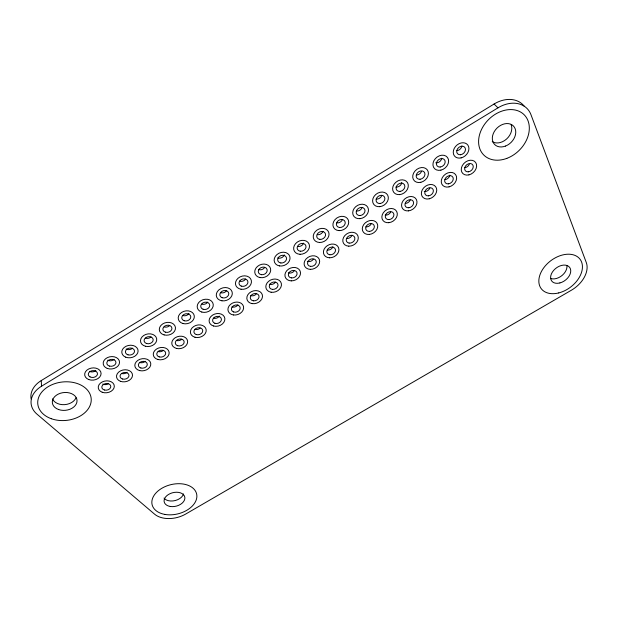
<?xml version="1.0" encoding="UTF-8"?>
<svg xmlns="http://www.w3.org/2000/svg" width="618" height="618" viewBox="0 0 618 618"><rect width="100%" height="100%" fill="white"/><g stroke="black" fill="none" stroke-linecap="round" stroke-linejoin="round"><path stroke-width="0.93" d="M31.101 398.896A26.976 19.49 -5.5 0 1 41.275 380.549L494.068 104.025A28.698 21.954 -45.5 0 1 524.296 106.257M41.506 386.235L497.977 107.841A28.93 22.024 -45.3 0 1 530.962 114.678L586.297 262.557A24.527 16.531 -37.4 0 1 571.434 290.197L185.701 514.045A23.028 15.048 -13.8 0 1 154.577 514.161L37.018 414.184A27.184 19.537 -5.7 0 1 41.506 386.235L41.275 380.549M494.068 104.025L497.977 107.841M52.545 398.865L52.739 399.367A12.306 8.899 -5.9 0 0 64.612 404.651A12.306 8.899 -5.9 0 0 76.022 397.76M511.171 124.759A13.078 10.004 -45 0 1 506.528 139.065A13.078 10.004 -45 0 1 492.245 141.622M566.86 265.501A11.186 7.609 -37.4 0 1 566.945 266.806L566.791 268.181A11.186 7.609 -37.4 0 1 550.97 278.587M183.546 493.936A10.514 6.937 -13.7 0 1 168.366 500.673L167.022 500.24A10.514 6.937 -13.7 0 1 164.033 498.062M169.602 325.64A4.542 3.553 -11.7 0 1 164.233 326.907M181.762 339.212A4.465 3.445 -12.8 0 1 176.493 340.472M151.024 336.926A4.55 3.523 -10.3 0 1 145.655 338.2M163.453 350.282A4.465 3.414 -11.5 0 1 158.177 351.549M132.538 348.158A4.558 3.484 -9 0 1 126.165 349.015M145.23 361.298A4.473 3.384 -10.2 0 1 139.954 362.573M207.725 302.055A4.535 3.615 -14.9 0 1 201.684 304.141M332.855 246.767A4.504 3.631 -28 0 1 327.424 250.058M303.562 243.137A4.558 3.739 -25.6 0 1 298.077 246.466M313.287 259.274A4.488 3.615 -25.8 0 1 307.331 261.337M114.152 359.328A4.573 3.453 -7.9 0 1 107.764 360.201M127.099 372.26A4.488 3.353 -9.1 0 1 121.823 373.542M284.28 254.855A4.55 3.716 -23.3 0 1 277.76 257.915M294.307 270.754A4.473 3.6 -23.7 0 1 288.351 272.816M95.852 370.445A4.581 3.414 -6.9 0 1 89.448 371.333M200.162 328.088A4.457 3.476 -14.3 0 1 194.902 329.34M401.785 182.534A4.681 3.785 -37.3 0 1 395.891 187.03M421.422 171.518A4.72 3.785 -39.3 0 1 416.864 174.994M429.819 188.135A4.635 3.662 -38.3 0 1 424.242 191.503M381.723 195.643A4.65 3.785 -35.1 0 1 376.123 199.042M371.341 223.5A4.55 3.654 -32.4 0 1 365.848 226.814M108.22 383.817A4.496 3.322 -8.1 0 1 102.781 384.064M461.862 146.018A4.805 3.778 -42.8 0 1 456.918 150.661M469.317 164.249A4.72 3.662 -41.7 0 1 464.751 167.687M441.731 158.254A4.759 3.785 -41.1 0 1 435.744 162.82M449.819 175.149A4.674 3.662 -40.1 0 1 444.991 179.637M410.221 199.985A4.604 3.662 -36.4 0 1 405.763 203.353M245.578 279.058A4.535 3.669 -18.8 0 1 239.529 281.144M256.624 293.535A4.457 3.553 -19.6 0 1 250.684 295.597M226.597 290.584A4.535 3.646 -16.8 0 1 220.556 292.677M237.93 304.836A4.457 3.53 -17.7 0 1 231.997 306.899M390.731 211.773A4.573 3.662 -34.4 0 1 385.215 215.103M264.651 267.47A4.542 3.7 -21 0 1 258.594 269.556M275.419 282.171A4.465 3.577 -21.6 0 1 269.471 284.234M342.442 219.514A4.596 3.762 -30.5 0 1 336.895 222.882M352.044 235.164A4.519 3.638 -30.2 0 1 346.59 238.463M322.951 231.356A4.581 3.754 -28.1 0 1 317.436 234.701M188.946 313.465A4.535 3.584 -13.2 0 1 182.913 315.551M219.328 316.084A4.457 3.507 -15.9 0 1 213.403 318.146M362.032 207.609A4.62 3.778 -32.8 0 1 356.455 210.993M388.807 222.689A8.227 6.543 -34.3 0 0 396.64 211.395A8.227 6.543 -34.3 0 0 383.322 212.746A8.227 6.543 -34.3 0 0 388.807 222.689M260.193 277.606A8.165 6.613 -21 0 0 270.545 268.591A8.165 6.613 -21 0 0 257.436 266.458A8.165 6.613 -21 0 0 260.193 277.606M271.101 292.229A8.026 6.404 -21.6 0 0 281.321 283.415A8.026 6.404 -21.6 0 0 268.498 281.406A8.026 6.404 -21.6 0 0 271.101 292.229M339.066 230.622A8.266 6.736 -30.4 0 0 348.359 220.17A8.266 6.736 -30.4 0 0 335.002 219.622A8.266 6.736 -30.4 0 0 339.066 230.622M348.776 246.165A8.134 6.52 -30.1 0 0 357.961 235.96A8.134 6.52 -30.1 0 0 344.875 235.504A8.134 6.52 -30.1 0 0 348.776 246.165M319.498 242.488A8.235 6.721 -28 0 0 328.66 232.121A8.235 6.721 -28 0 0 315.234 231.642A8.235 6.721 -28 0 0 319.498 242.488M329.502 257.791A8.096 6.497 -28 0 0 338.571 247.679A8.096 6.497 -28 0 0 325.416 247.285A8.096 6.497 -28 0 0 329.502 257.791M300.039 254.292A8.204 6.69 -25.6 0 0 309.07 244.017A8.204 6.69 -25.6 0 0 295.574 243.6A8.204 6.69 -25.6 0 0 300.039 254.292M310.336 269.363A8.065 6.466 -25.8 0 0 319.274 259.336A8.065 6.466 -25.8 0 0 306.057 259.004A8.065 6.466 -25.8 0 0 310.336 269.363M107.208 368.39A8.219 6.172 -8.1 0 0 119.544 362.357A8.219 6.172 -8.1 0 0 107.339 357.644A8.219 6.172 -8.1 0 0 107.208 368.39M120.371 381.275A8.065 5.995 -9.3 0 0 132.515 375.342A8.065 5.995 -9.3 0 0 120.618 370.823A8.065 5.995 -9.3 0 0 120.371 381.275M58.679 409.564A12.399 8.922 -6.1 0 0 77.034 400.634A12.399 8.922 -6.1 0 0 58.301 394.091A12.399 8.922 -6.1 0 0 58.679 409.564M272.461 289.402A4.496 3.584 -21.6 0 0 277.899 284.241A4.496 3.584 -21.6 0 0 270.591 283.469A4.496 3.584 -21.6 0 0 272.461 289.402M440.904 170.135A8.559 6.775 -40.9 0 0 447.502 157.482A8.559 6.775 -40.9 0 0 433.913 160.695A8.559 6.775 -40.9 0 0 440.904 170.135M369.657 231.387A4.581 3.662 -32.2 0 0 373.952 225.106A4.581 3.662 -32.2 0 0 366.459 225.902A4.581 3.662 -32.2 0 0 369.657 231.387M369.348 234.431A8.173 6.535 -32.2 0 0 377.026 223.245A8.173 6.535 -32.2 0 0 363.67 224.643A8.173 6.535 -32.2 0 0 369.348 234.431M339.406 227.47A4.635 3.778 -30.4 0 0 345.161 222.016A4.635 3.778 -30.4 0 0 337.884 221.005A4.635 3.778 -30.4 0 0 339.406 227.47M349.131 243.098A4.558 3.654 -30.1 0 0 354.817 237.775A4.558 3.654 -30.1 0 0 347.695 236.833A4.558 3.654 -30.1 0 0 349.131 243.098M279.467 265.918A8.181 6.651 -23.3 0 0 289.912 256.841A8.181 6.651 -23.3 0 0 276.895 254.616A8.181 6.651 -23.3 0 0 279.467 265.918M291.263 280.873A8.042 6.435 -23.7 0 0 300.085 270.931A8.042 6.435 -23.7 0 0 286.798 270.661A8.042 6.435 -23.7 0 0 291.263 280.873M88.791 379.568A8.243 6.11 -7.1 0 0 101.089 373.55A8.243 6.11 -7.1 0 0 88.76 368.946A8.243 6.11 -7.1 0 0 88.791 379.568M506.806 158.386A28.521 21.715 -44.8 0 0 524.373 114.979A28.521 21.715 -44.8 0 0 480.704 131.31A28.521 21.715 -44.8 0 0 506.806 158.386M558.711 292.932A24.365 16.493 -37.3 0 0 580.402 259.73A24.365 16.493 -37.3 0 0 542.782 269.193A24.365 16.493 -37.3 0 0 558.711 292.932M51.302 418.71A26.837 19.305 -6.1 0 0 91.24 399.645A26.837 19.305 -6.1 0 0 50.9 385.199A26.837 19.305 -6.1 0 0 51.302 418.71M164.998 514.439A22.905 15.025 -13.8 0 0 196.779 494.748A22.905 15.025 -13.8 0 0 161.283 488.614A22.905 15.025 -13.8 0 0 164.998 514.439M164.141 334.91A8.165 6.358 -11.8 0 0 175.442 327.424A8.165 6.358 -11.8 0 0 162.596 323.994A8.165 6.358 -11.8 0 0 164.141 334.91M176.47 348.428A8.019 6.165 -13 0 0 187.609 341.09A8.019 6.165 -13 0 0 175.064 337.822A8.019 6.165 -13 0 0 176.47 348.428M145.446 346.25A8.181 6.296 -10.4 0 0 156.686 338.803A8.181 6.296 -10.4 0 0 143.724 335.474A8.181 6.296 -10.4 0 0 145.446 346.25M158.046 359.545A8.034 6.11 -11.6 0 0 169.123 352.252A8.034 6.11 -11.6 0 0 156.47 349.077A8.034 6.11 -11.6 0 0 158.046 359.545M125.717 357.165A8.196 6.234 -9.2 0 0 138.1 351.101A8.196 6.234 -9.2 0 0 126.018 346.281A8.196 6.234 -9.2 0 0 125.717 357.165M139.722 370.607A8.049 6.049 -10.4 0 0 150.738 363.353A8.049 6.049 -10.4 0 0 137.976 360.271A8.049 6.049 -10.4 0 0 139.722 370.607M201.808 312.059A8.15 6.474 -15 0 0 213.249 304.489A8.15 6.474 -15 0 0 200.626 300.858A8.15 6.474 -15 0 0 201.808 312.059M213.581 326.01A8.011 6.265 -16 0 0 224.859 318.594A8.011 6.265 -16 0 0 212.538 315.134A8.011 6.265 -16 0 0 213.581 326.01M182.92 323.515A8.158 6.419 -13.4 0 0 194.299 315.983A8.158 6.419 -13.4 0 0 181.561 312.461A8.158 6.419 -13.4 0 0 182.92 323.515M408.792 207.756A4.643 3.669 -36.3 0 0 413.249 201.36A4.643 3.669 -36.3 0 0 405.802 202.109A4.643 3.669 -36.3 0 0 408.792 207.756M408.374 210.877A8.281 6.551 -36.3 0 0 416.362 199.475A8.281 6.551 -36.3 0 0 403.075 200.788A8.281 6.551 -36.3 0 0 408.374 210.877M380.078 203.5A4.689 3.793 -35 0 0 384.496 196.995A4.689 3.793 -35 0 0 376.88 197.745A4.689 3.793 -35 0 0 380.078 203.5M379.73 206.675A8.366 6.767 -35 0 0 387.64 195.079A8.366 6.767 -35 0 0 374.052 196.393A8.366 6.767 -35 0 0 379.73 206.675M389.17 219.599A4.612 3.669 -34.3 0 0 393.55 213.264A4.612 3.669 -34.3 0 0 386.08 214.037A4.612 3.669 -34.3 0 0 389.17 219.599M194.979 337.25A8.011 6.219 -14.4 0 0 206.188 329.865A8.011 6.219 -14.4 0 0 193.751 326.505A8.011 6.219 -14.4 0 0 194.979 337.25M399.607 194.624A8.428 6.775 -37.1 0 0 407.664 182.92A8.428 6.775 -37.1 0 0 394.122 184.187A8.428 6.775 -37.1 0 0 399.607 194.624M420.819 182.31A8.49 6.775 -39.1 0 0 427.239 169.788A8.49 6.775 -39.1 0 0 413.635 173.025A8.49 6.775 -39.1 0 0 420.819 182.31M429.255 198.803A8.343 6.559 -38.1 0 0 435.628 186.628A8.343 6.559 -38.1 0 0 422.279 189.842A8.343 6.559 -38.1 0 0 429.255 198.803M359.962 218.664A8.312 6.759 -32.7 0 0 367.718 207.177A8.312 6.759 -32.7 0 0 354.091 208.536A8.312 6.759 -32.7 0 0 359.962 218.664M102.217 392.245A8.08 5.933 -8.3 0 0 114.322 386.327A8.08 5.933 -8.3 0 0 102.302 381.909A8.08 5.933 -8.3 0 0 102.217 392.245M461.098 157.891A8.644 6.767 -42.6 0 0 467.872 145.106A8.644 6.767 -42.6 0 0 454.292 148.305A8.644 6.767 -42.6 0 0 461.098 157.891M468.9 174.886A8.482 6.551 -41.4 0 0 475.621 162.449A8.482 6.551 -41.4 0 0 462.295 165.632A8.482 6.551 -41.4 0 0 468.9 174.886M449.023 186.875A8.405 6.559 -39.8 0 0 455.574 174.57A8.405 6.559 -39.8 0 0 442.233 177.768A8.405 6.559 -39.8 0 0 449.023 186.875M241.028 289.232A8.15 6.574 -18.9 0 0 251.279 280.286A8.15 6.574 -18.9 0 0 238.069 278.231A8.15 6.574 -18.9 0 0 241.028 289.232M252.214 303.623A8.019 6.358 -19.6 0 0 262.341 294.879A8.019 6.358 -19.6 0 0 249.425 292.955A8.019 6.358 -19.6 0 0 252.214 303.623M221.955 300.804A8.15 6.52 -16.9 0 0 232.113 291.92A8.15 6.52 -16.9 0 0 218.811 289.95A8.15 6.52 -16.9 0 0 221.955 300.804M233.426 314.964A8.011 6.319 -17.8 0 0 243.453 306.281A8.011 6.319 -17.8 0 0 230.452 304.435A8.011 6.319 -17.8 0 0 233.426 314.964M440.178 167.038A4.797 3.793 -40.9 0 0 444.852 160.34A4.797 3.793 -40.9 0 0 437.312 161.02A4.797 3.793 -40.9 0 0 440.178 167.038M468.259 171.843A4.751 3.669 -41.4 0 0 472.971 165.261A4.751 3.669 -41.4 0 0 465.601 165.941A4.751 3.669 -41.4 0 0 468.259 171.843M448.328 183.878A4.712 3.677 -39.8 0 0 452.963 177.358A4.712 3.677 -39.8 0 0 445.563 178.061A4.712 3.677 -39.8 0 0 448.328 183.878M420.039 179.259A4.759 3.801 -39.1 0 0 424.628 172.623A4.759 3.801 -39.1 0 0 417.057 173.326A4.759 3.801 -39.1 0 0 420.039 179.259M428.506 195.852A4.674 3.677 -38.1 0 0 433.048 189.386A4.674 3.677 -38.1 0 0 425.632 190.12A4.674 3.677 -38.1 0 0 428.506 195.852M400.008 191.41A4.72 3.801 -37.1 0 0 404.504 184.844A4.72 3.801 -37.1 0 0 396.918 185.57A4.72 3.801 -37.1 0 0 400.008 191.41M460.425 154.755A4.844 3.793 -42.6 0 0 465.192 147.996A4.844 3.793 -42.6 0 0 457.668 148.644A4.844 3.793 -42.6 0 0 460.425 154.755M360.255 215.52A4.658 3.785 -32.7 0 0 364.589 209.077A4.658 3.785 -32.7 0 0 356.949 209.857A4.658 3.785 -32.7 0 0 360.255 215.52M329.819 254.763A4.535 3.638 -28 0 0 335.435 249.479A4.535 3.638 -28 0 0 328.266 248.583A4.535 3.638 -28 0 0 329.819 254.763M319.792 239.375A4.612 3.762 -28 0 0 325.485 233.967A4.612 3.762 -28 0 0 318.154 232.994A4.612 3.762 -28 0 0 319.792 239.375M222.14 297.721A4.565 3.654 -16.9 0 0 228.799 293.704A4.565 3.654 -16.9 0 0 221.97 291.31A4.565 3.654 -16.9 0 0 222.14 297.721M104.442 390.012A4.527 3.329 -8.3 0 0 110.776 386.211A4.527 3.329 -8.3 0 0 103.662 384.311A4.527 3.329 -8.3 0 0 104.442 390.012M90.019 376.887A4.62 3.422 -7.1 0 0 97.443 374.307A4.62 3.422 -7.1 0 0 91.225 370.931A4.62 3.422 -7.1 0 0 90.019 376.887M122.619 379.035A4.519 3.36 -9.3 0 0 128.984 375.211A4.519 3.36 -9.3 0 0 121.931 373.257A4.519 3.36 -9.3 0 0 122.619 379.035M109.486 366.103A4.604 3.461 -8.1 0 0 115.945 362.202A4.604 3.461 -8.1 0 0 108.714 360.155A4.604 3.461 -8.1 0 0 109.486 366.103M140.889 368.004A4.511 3.391 -10.4 0 0 147.285 364.156A4.511 3.391 -10.4 0 0 140.294 362.148A4.511 3.391 -10.4 0 0 140.889 368.004M128.019 354.848A4.596 3.499 -9.2 0 0 134.515 350.931A4.596 3.499 -9.2 0 0 127.347 348.83A4.596 3.499 -9.2 0 0 128.019 354.848M177.706 345.763A4.496 3.453 -13 0 0 184.172 341.878A4.496 3.453 -13 0 0 177.304 339.761A4.496 3.453 -13 0 0 177.706 345.763M146.651 343.546A4.589 3.53 -10.4 0 0 153.179 339.606A4.589 3.53 -10.4 0 0 146.072 337.443A4.589 3.53 -10.4 0 0 146.651 343.546M203.121 309.27A4.565 3.623 -15 0 0 209.749 305.269A4.565 3.623 -15 0 0 202.851 302.936A4.565 3.623 -15 0 0 203.121 309.27M261.553 274.709A4.573 3.708 -21 0 0 267.061 269.433A4.573 3.708 -21 0 0 259.591 268.591A4.573 3.708 -21 0 0 261.553 274.709M253.534 300.835A4.496 3.561 -19.6 0 0 258.919 295.713A4.496 3.561 -19.6 0 0 251.565 294.979A4.496 3.561 -19.6 0 0 253.534 300.835M241.259 286.119A4.573 3.685 -18.9 0 0 247.957 282.078A4.573 3.685 -18.9 0 0 241.198 279.63A4.573 3.685 -18.9 0 0 241.259 286.119M233.643 311.974A4.488 3.538 -17.8 0 0 240.201 308.034A4.488 3.538 -17.8 0 0 233.534 305.748A4.488 3.538 -17.8 0 0 233.643 311.974M310.599 266.373A4.519 3.623 -25.8 0 0 316.161 261.128A4.519 3.623 -25.8 0 0 308.938 260.271A4.519 3.623 -25.8 0 0 310.599 266.373M300.278 251.217A4.596 3.747 -25.6 0 0 305.91 245.848A4.596 3.747 -25.6 0 0 298.533 244.921A4.596 3.747 -25.6 0 0 300.278 251.217M291.48 277.915A4.511 3.608 -23.7 0 0 296.98 272.716A4.511 3.608 -23.7 0 0 289.718 271.905A4.511 3.608 -23.7 0 0 291.48 277.915M280.866 262.99A4.581 3.731 -23.3 0 0 286.435 257.667A4.581 3.731 -23.3 0 0 279.012 256.787A4.581 3.731 -23.3 0 0 280.866 262.99M184.203 320.75A4.573 3.592 -13.4 0 0 190.792 316.771A4.573 3.592 -13.4 0 0 183.824 314.5A4.573 3.592 -13.4 0 0 184.203 320.75M505.47 146.072A13.179 10.035 -44.8 0 0 513.404 125.979A13.179 10.035 -44.8 0 0 493.241 133.72A13.179 10.035 -44.8 0 0 505.47 146.072M559.877 282.944A11.263 7.617 -37.3 0 0 569.773 267.563A11.263 7.617 -37.3 0 0 552.376 272.075A11.263 7.617 -37.3 0 0 559.877 282.944M159.251 356.91A4.504 3.422 -11.6 0 0 165.686 353.048A4.504 3.422 -11.6 0 0 158.756 350.985A4.504 3.422 -11.6 0 0 159.251 356.91M165.377 332.175A4.581 3.561 -11.8 0 0 171.935 328.22A4.581 3.561 -11.8 0 0 164.906 326.003A4.581 3.561 -11.8 0 0 165.377 332.175M196.254 334.554A4.488 3.484 -14.4 0 0 202.75 330.653A4.488 3.484 -14.4 0 0 195.952 328.482A4.488 3.484 -14.4 0 0 196.254 334.554M214.902 323.291A4.488 3.515 -16 0 0 221.429 319.375A4.488 3.515 -16 0 0 214.693 317.142A4.488 3.515 -16 0 0 214.902 323.291M170.236 506.459A10.583 6.945 -13.8 0 0 184.828 497.281A10.583 6.945 -13.8 0 0 168.366 494.555A10.583 6.945 -13.8 0 0 170.236 506.459"/></g></svg>
